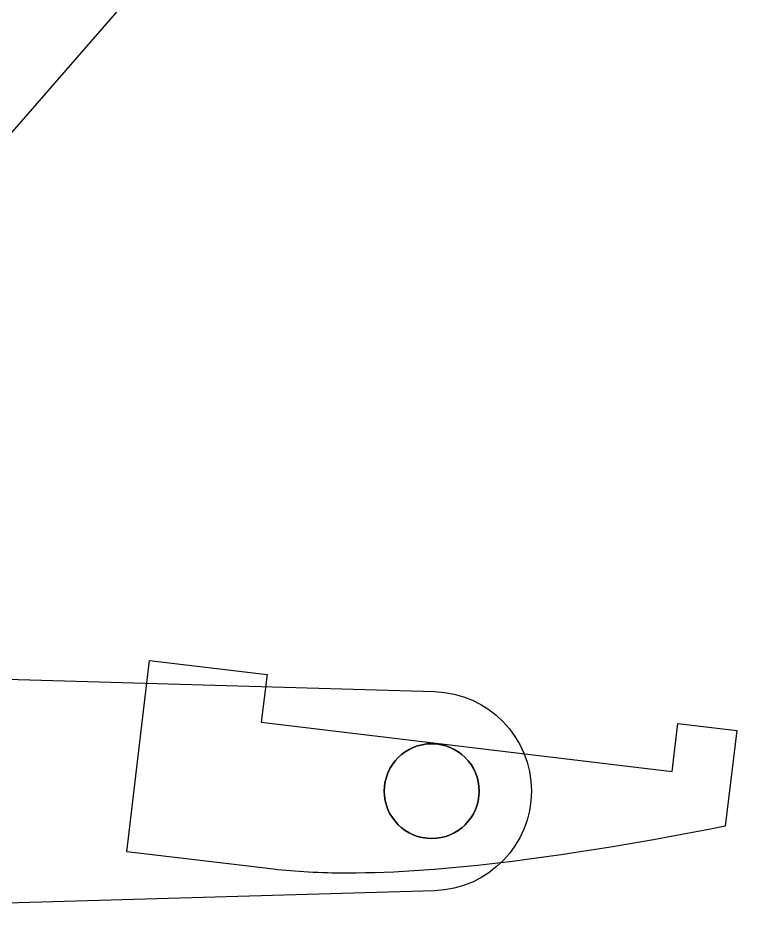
# Model space of a CAD drawing. Extents: x 3 to 470, y 9 to 287.
# Drawn here: x 241.59 to 273.07, y 78.34 to 116.8 of the extents above; entities that cross this region are included whole.
import ezdxf

# ---------------------------------------------------------------- set-up
doc = ezdxf.new("R2010")
doc.units = 0
doc.layers.add('Layer_1', color=7, linetype='CONTINUOUS')

msp = doc.modelspace()

# ---------------------------------------------------------------- linework, layer by layer
at = {"layer": 'Layer_1', "color": 7}
for points in [[(205.542298, 86.653561), (205.542298, 86.653561), (203.677416, 93.157158), (171.614359, 203.337538), (166.147953, 222.401184), (174.767186, 224.872692), (177.487447, 215.386125), (177.487447, 215.386125), (177.487447, 215.386125), (189.483869, 217.467389), (295.393728, 235.841763), (313.037015, 238.902726), (313.037015, 238.902726), (313.037015, 238.902726), (312.212624, 241.599188), (324.346788, 245.308987), (336.300493, 206.21009), (324.166357, 202.500318), (323.086391, 206.032675), (323.086391, 206.032675), (310.64161, 191.632079), (223.358516, 91.321573), (216.031403, 82.842958), (216.031403, 82.842958)], [(205.542298, 86.653561), (205.542298, 86.653561), (203.677416, 93.157158), (171.614359, 203.337538), (166.147953, 222.401184), (174.767186, 224.872692), (177.487447, 215.386125), (177.487447, 215.386125), (177.487447, 215.386125), (189.483869, 217.467389), (295.393728, 235.841763), (313.037015, 238.902726), (313.037015, 238.902726), (313.037015, 238.902726), (312.212624, 241.599188), (324.346788, 245.308987), (336.300493, 206.21009), (324.166357, 202.500318), (323.086391, 206.032675), (323.086391, 206.032675), (310.64161, 191.632079), (223.358516, 91.321573), (216.031403, 82.842958), (216.031403, 82.842958)], [(210.668847, 89.611409), (259.267508, 88.20216)], [(210.668847, 89.611268), (259.267508, 88.202019)], [(252.430483, 80.65872), (246.200988, 81.402834), (247.170845, 89.522194), (252.154436, 88.926903), (251.911972, 86.89707), (269.354583, 84.813522), (269.597075, 86.843355), (272.088857, 86.545709), (271.603928, 82.486043)], [(252.430483, 80.65872), (246.200988, 81.402834), (247.170845, 89.522194), (252.154436, 88.926903), (251.911972, 86.89707), (269.354583, 84.813522), (269.597075, 86.843355), (272.088857, 86.545709), (271.603928, 82.486043)], [(259.144908, 81.959975), (259.144908, 81.959975)], [(259.144908, 81.959975), (259.144908, 81.959975)], [(255.564898, 80.49171), (255.564898, 80.49171)], [(255.564898, 80.49171), (255.564898, 80.49171)], [(259.267508, 79.746666), (210.668847, 78.337276)], [(259.267508, 79.746525), (210.668847, 78.337276)]]:
    msp.add_lwpolyline(points, dxfattribs=at)
for points in [[(259.267508, 88.20216), (261.554693, 88.135841), (263.374431, 86.262585), (263.374431, 83.974413)], [(259.267508, 88.202019), (261.554693, 88.1357), (263.374431, 86.262444), (263.374431, 83.974272)], [(259.144908, 85.988568), (258.032459, 85.988568), (257.130612, 85.086749), (257.130612, 83.974272)], [(257.130612, 83.974272), (257.130612, 85.086749), (258.032459, 85.988568), (259.144908, 85.988568)], [(261.159233, 83.974272), (261.159233, 85.086749), (260.257414, 85.988568), (259.144908, 85.988568)], [(259.144908, 85.988568), (260.257414, 85.988568), (261.159233, 85.086749), (261.159233, 83.974272)], [(257.130612, 83.974272), (257.130612, 82.861794), (258.032459, 81.959975), (259.144908, 81.959975)], [(259.144908, 81.959975), (258.032459, 81.959975), (257.130612, 82.861794), (257.130612, 83.974272)], [(259.144908, 81.959975), (260.257414, 81.959975), (261.159233, 82.861794), (261.159233, 83.974272)], [(261.159233, 83.974272), (261.159233, 82.861794), (260.257414, 81.959975), (259.144908, 81.959975)], [(263.374431, 83.974413), (263.374431, 81.686241), (261.554693, 79.812985), (259.267508, 79.746666)], [(263.374431, 83.974272), (263.374431, 81.6861), (261.554693, 79.812844), (259.267508, 79.746525)], [(271.603928, 82.486043), (264.911337, 81.156488), (259.564994, 80.49171), (255.564898, 80.49171)], [(271.603928, 82.486043), (264.911337, 81.156488), (259.564994, 80.49171), (255.564898, 80.49171)], [(255.564898, 80.49171), (254.407362, 80.49171), (253.362557, 80.54738), (252.430483, 80.65872)], [(255.564898, 80.49171), (254.407362, 80.49171), (253.362557, 80.54738), (252.430483, 80.65872)]]:
    msp.add_open_spline(points, degree=3, dxfattribs=at)

doc.saveas('drawing.dxf')
